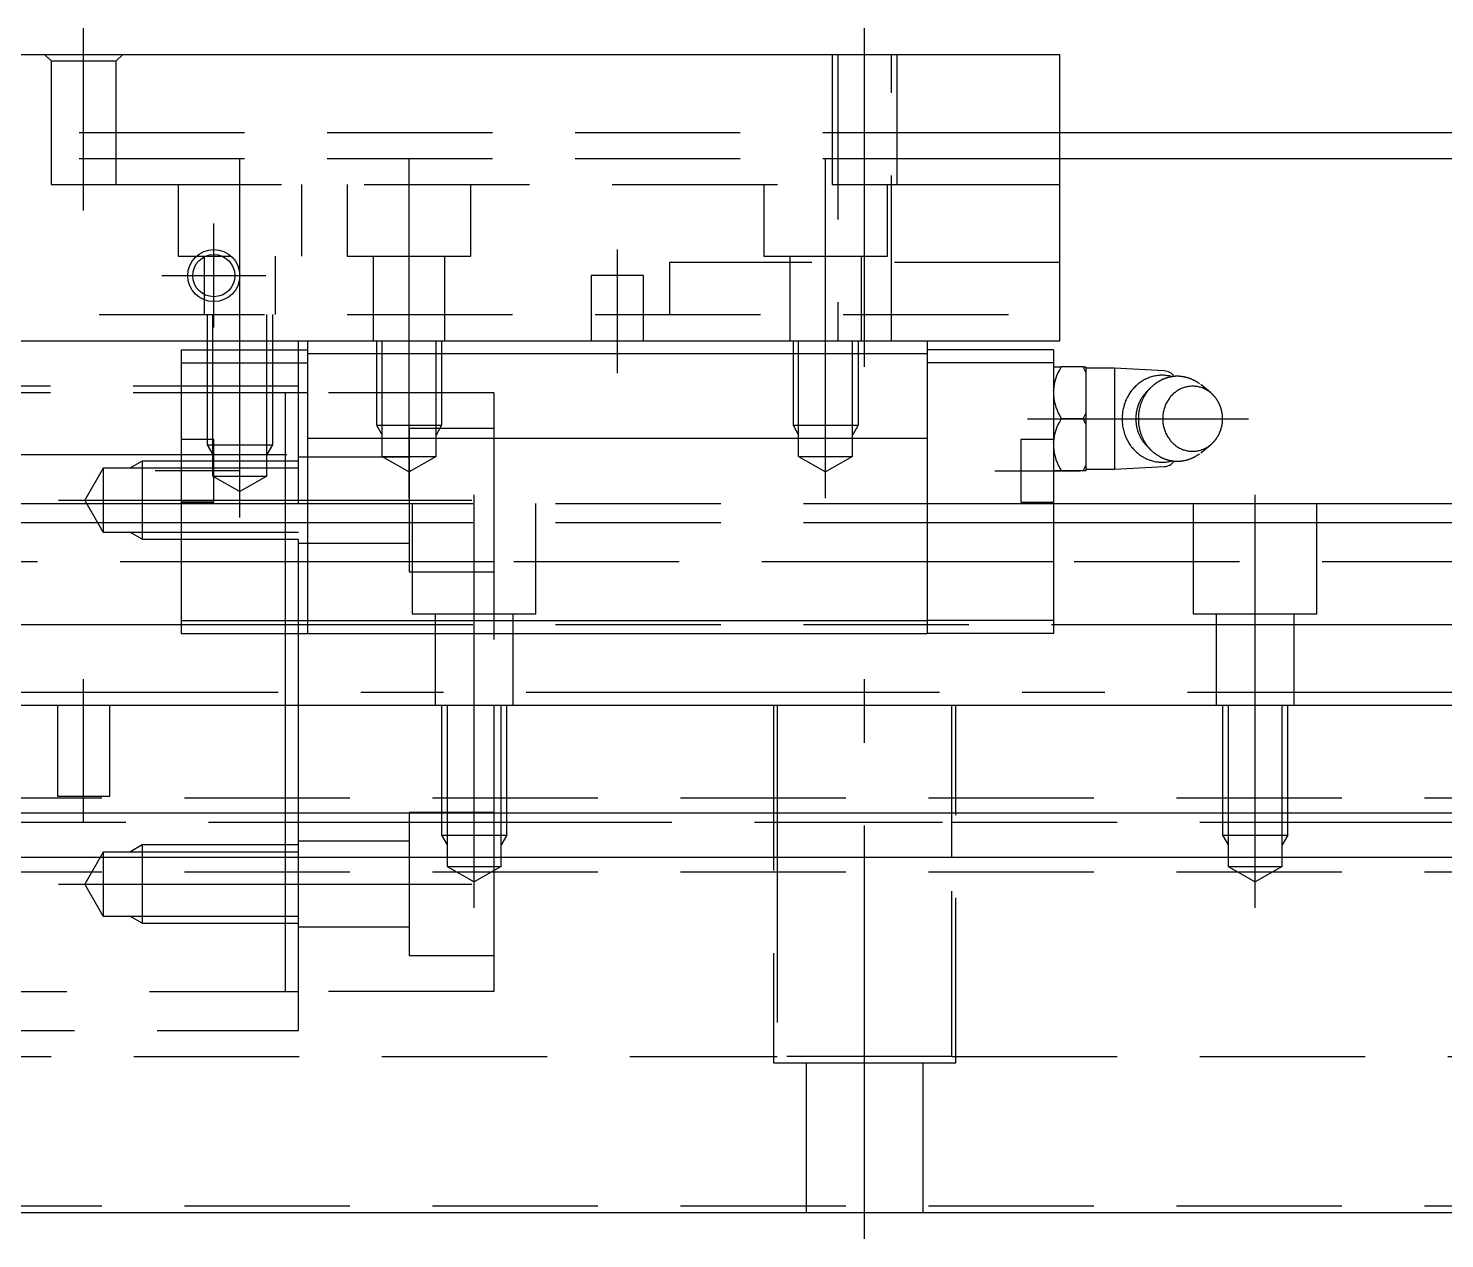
# Model space of a CAD drawing. Extents: x -94 to 687, y -24 to 362.
# Drawn here: x 225.8 to 334.6, y -2 to 91 of the extents above; entities that cross this region are included whole.
import ezdxf

# ---------------------------------------------------------------- set-up
doc = ezdxf.new("R2010")
doc.units = 0
doc.linetypes.add('CENTER', pattern=[50.8, 31.75, -6.35, 6.35, -6.35])
doc.linetypes.add('DASHED', pattern=[19.05, 12.7, -6.35])
doc.layers.get('0').update_dxf_attribs({"linetype": 'CONTINUOUS'})
doc.layers.add('CENTER', color=1, linetype='CENTER')

msp = doc.modelspace()

# ---------------------------------------------------------------- linework, layer by layer
at = {"color": 7, "linetype": 'CONTINUOUS'}
for p, q in [((155, 89), (305, 89)), ((305, 67), (305, 89)), ((305, 83), (474, 83)), ((305, 81), (466, 81)), ((155, 67), (305, 67)), ((246.5, 66.3), (246.5, 67)), ((247.2, 67), (247.2, 66.01)), ((294.8, 67), (294.8, 66.01)), ((237.5, 66.3), (247.2, 66.3)), ((237.5, 66.3), (237.5, 65.31)), ((237.5, 65.31), (247.2, 65.31)), ((237.5, 65.31), (237.5, 45.5)), ((247.2, 66.01), (294.8, 66.01)), ((247.2, 66.01), (247.2, 59.5)), ((304.5, 66.3), (294.8, 66.3)), ((294.8, 66.01), (294.8, 59.5)), ((304.5, 65.31), (294.8, 65.31)), ((304.5, 66.3), (304.5, 65.31)), ((304.5, 65.31), (304.5, 65)), ((304.5, 65), (304.5, 57.01)), ((304.5, 65), (305.11, 65)), ((306.79, 65), (305.11, 65)), ((306.79, 65), (307, 65)), ((307, 64.59), (306.79, 65)), ((307, 65), (307, 64.59)), ((309.2, 64.88), (307, 64.88)), ((307, 64.59), (307, 61.4)), ((309.2, 64.88), (309.2, 57.13)), ((313.01, 64.68), (309.2, 64.88)), ((312.02, 63.43), (311.7, 63.11)), ((316.57, 63.01), (315.82, 63.62)), ((306.79, 61), (305.11, 61)), ((306.79, 61), (307, 61.4)), ((307, 60.6), (306.79, 61)), ((307, 61.4), (307, 60.6)), ((307, 60.6), (307, 57.41)), ((247.2, 59.5), (294.8, 59.5)), ((247.2, 59.5), (247.2, 45.5)), ((294.8, 59.5), (294.8, 45.5)), ((311.7, 58.89), (312.02, 58.57)), ((315.82, 58.38), (316.57, 58.99)), ((304.5, 57.01), (304.5, 45.5)), ((305.11, 57.01), (304.5, 57.01)), ((306.79, 57.01), (305.11, 57.01)), ((306.79, 57.01), (307, 57.41)), ((307, 57.01), (306.79, 57.01)), ((307, 57.41), (307, 57.01)), ((307, 57.13), (309.2, 57.13)), ((309.2, 57.13), (313.01, 57.32)), ((222.5, 54.5), (237.5, 54.5)), ((304.5, 54.5), (460, 54.5)), ((222.5, 53.04), (237.5, 53.04)), ((304.5, 53.04), (460, 53.04)), ((222.5, 45.18), (237.5, 45.18)), ((237.5, 45.5), (247.2, 45.5)), ((237.5, 45.5), (237.5, 44.5)), ((247.2, 45.5), (294.8, 45.5)), ((247.2, 45.5), (247.2, 44.5)), ((304.5, 45.5), (294.8, 45.5)), ((294.8, 45.5), (294.8, 44.5)), ((304.5, 45.5), (304.5, 44.5)), ((304.5, 45.18), (460, 45.18)), ((237.5, 44.5), (247.2, 44.5)), ((247.2, 44.5), (294.8, 44.5)), ((304.5, 44.5), (294.8, 44.5)), ((0, 39), (460, 39)), ((460, 30.7), (0, 30.7)), ((460, 27.3), (0, 27.3)), ((0, 0), (460, 0))]:
    msp.add_line(p, q, dxfattribs=at)
at = {"color": 3, "linetype": 'DASHED'}
for p, q in [((227.5, 88.5), (227, 89)), ((227.5, 88.5), (227.5, 79)), ((227.5, 88.5), (232.5, 88.5)), ((232.5, 88.5), (233, 89)), ((232.5, 79), (232.5, 88.5)), ((287.5, 89), (287.5, 79)), ((287.93, 89), (287.93, 67)), ((292.07, 67), (292.07, 89)), ((292.5, 79), (292.5, 89)), ((172.5, 83), (287.5, 83)), ((172.5, 83), (287.5, 83)), ((287.5, 83), (292.5, 83)), ((287.5, 83), (292.5, 83)), ((292.5, 83), (305, 83)), ((292.5, 83), (305, 83)), ((172.5, 81), (287.5, 81)), ((172.5, 81), (287.5, 81)), ((287.5, 81), (292.5, 81)), ((287.5, 81), (292.5, 81)), ((292.5, 81), (305, 81)), ((292.5, 81), (305, 81)), ((172.5, 79), (227.5, 79)), ((227.5, 79), (232.5, 79)), ((232.5, 79), (287.5, 79)), ((237.25, 79), (237.25, 73.5)), ((246.75, 73.5), (246.75, 79)), ((250.25, 79), (250.25, 73.5)), ((259.75, 73.5), (259.75, 79)), ((282.25, 79), (282.25, 73.5)), ((287.5, 79), (292.5, 79)), ((291.75, 73.5), (291.75, 79)), ((292.5, 79), (305, 79)), ((237.25, 73.5), (241.25, 73.5)), ((239.25, 73.5), (239.25, 69)), ((244.75, 69), (244.75, 73.5)), ((250.25, 73.5), (259.75, 73.5)), ((252.25, 73.5), (252.25, 67)), ((257.75, 67), (257.75, 73.5)), ((285, 73), (275, 73)), ((275, 73), (275, 69)), ((282.25, 73.5), (291.75, 73.5)), ((284.25, 73.5), (284.25, 67)), ((305, 73), (285, 73)), ((289.75, 67), (289.75, 73.5)), ((269, 72), (269, 67)), ((271, 72), (269, 72)), ((273, 72), (271, 72)), ((273, 67), (273, 72)), ((155, 69), (305, 69)), ((239.5, 69), (239.5, 59)), ((239.93, 56.6), (239.93, 69)), ((244.07, 56.6), (244.07, 69)), ((244.5, 69), (244.5, 59)), ((252.5, 67), (252.5, 60.5)), ((252.93, 58.1), (252.93, 67)), ((257.07, 58.1), (257.07, 67)), ((257.5, 67), (257.5, 60.5)), ((284.5, 67), (284.5, 60.5)), ((284.93, 58.1), (284.93, 67)), ((289.07, 58.1), (289.07, 67)), ((289.5, 67), (289.5, 60.5)), ((246.5, 54.5), (246.5, 66.3)), ((246.5, 63.5), (178.5, 63.5)), ((246.5, 63), (196.96, 63)), ((245.5, 54.5), (245.5, 63)), ((247.2, 63), (246.5, 63)), ((261.5, 63), (247.2, 63)), ((261.5, 63), (261.5, 59.5)), ((252.5, 60.5), (257.5, 60.5)), ((252.5, 60.5), (252.93, 59.75)), ((261.5, 60.25), (255, 60.25)), ((255, 60.25), (255, 49.25)), ((257.5, 60.5), (257.07, 59.75)), ((284.5, 60.5), (289.5, 60.5)), ((284.5, 60.5), (284.93, 59.75)), ((289.5, 60.5), (289.07, 59.75)), ((240, 59.4), (237.5, 59.4)), ((239.5, 59), (244.5, 59)), ((239.5, 59), (239.93, 58.25)), ((240, 57), (240, 59.4)), ((244.5, 59), (244.07, 58.25)), ((261.5, 59.5), (261.5, 56.73)), ((302, 59.4), (302, 54.6)), ((304.5, 59.4), (302, 59.4)), ((234.5, 57.75), (233.56, 57.21)), ((234.5, 57.75), (234.5, 51.75)), ((246.5, 57.75), (234.5, 57.75)), ((255, 58.05), (246.5, 58.05)), ((252.93, 58.1), (257.07, 58.1)), ((252.93, 58.1), (255, 56.91)), ((257.07, 58.1), (255, 56.91)), ((284.93, 58.1), (289.07, 58.1)), ((284.93, 58.1), (287, 56.91)), ((289.07, 58.1), (287, 56.91)), ((231.5, 57.21), (230.08, 54.75)), ((231.5, 57.21), (231.5, 52.29)), ((234.5, 57.21), (231.5, 57.21)), ((246.5, 57.21), (234.5, 57.21)), ((239.93, 56.6), (244.07, 56.6)), ((239.93, 56.6), (242, 55.41)), ((240, 54.6), (240, 57)), ((244.07, 56.6), (242, 55.41)), ((261.5, 56.73), (261.5, 39)), ((231.5, 52.29), (230.08, 54.75)), ((240, 54.6), (237.5, 54.6)), ((237.5, 54.6), (240, 54.6)), ((237.5, 54.5), (247.2, 54.5)), ((245.5, 51.75), (245.5, 54.5)), ((245.5, 51.75), (245.5, 54.5)), ((246.5, 39), (246.5, 54.5)), ((246.5, 39), (246.5, 54.5)), ((247.2, 54.5), (294.8, 54.5)), ((255.25, 54.5), (255.25, 46)), ((264.75, 46), (264.75, 54.5)), ((294.8, 54.5), (304.5, 54.5)), ((302, 54.6), (304.5, 54.6)), ((315.25, 54.5), (315.25, 46)), ((324.75, 46), (324.75, 54.5)), ((231.5, 52.29), (234.5, 52.29)), ((234.5, 51.75), (233.56, 52.29)), ((234.5, 52.29), (246.5, 52.29)), ((237.5, 53.04), (247.2, 53.04)), ((247.2, 53.04), (294.8, 53.04)), ((294.8, 53.04), (304.5, 53.04)), ((234.5, 51.75), (246.5, 51.75)), ((234.5, 51.75), (246.5, 51.75)), ((245.5, 39), (245.5, 51.75)), ((245.5, 39), (245.5, 51.75)), ((246.5, 51.45), (255, 51.45)), ((246.5, 51.45), (255, 51.45)), ((245.5, 50), (201.5, 50)), ((246.5, 50), (245.5, 50)), ((247.2, 50), (246.5, 50)), ((256.5, 50), (247.2, 50)), ((255, 49.25), (261.5, 49.25)), ((261.5, 50), (256.5, 50)), ((294.8, 50), (261.5, 50)), ((304.5, 50), (294.8, 50)), ((395, 50), (304.5, 50)), ((255.25, 46), (260, 46)), ((257, 46), (257, 39)), ((260, 46), (263, 46)), ((260, 46), (264.75, 46)), ((263, 39), (263, 46)), ((315.25, 46), (320, 46)), ((317, 46), (317, 39)), ((320, 46), (324.75, 46)), ((323, 39), (323, 46)), ((237.5, 45.18), (247.2, 45.18)), ((247.2, 45.18), (304.5, 45.18)), ((228, 39), (228, 32)), ((232, 32), (232, 39)), ((245.5, 30.7), (245.5, 39)), ((246.5, 30.7), (246.5, 39)), ((257.5, 39), (257.5, 32.7)), ((257.93, 39), (257.93, 29)), ((261.5, 39), (261.5, 30.7)), ((262.07, 29), (262.07, 39)), ((262.5, 29.3), (262.5, 39)), ((283, 39), (283, 11.5)), ((283.29, 39), (283.29, 30.7)), ((296.71, 30.7), (296.71, 39)), ((297, 11.5), (297, 39)), ((317.5, 39), (317.5, 32.7)), ((317.93, 39), (317.93, 29)), ((322.07, 29), (322.07, 39)), ((322.5, 29.3), (322.5, 39)), ((257.5, 32.7), (257.5, 29)), ((317.5, 32.7), (317.5, 29)), ((460, 31.85), (0, 31.85)), ((228, 32), (232, 32)), ((245.5, 28.25), (245.5, 30.7)), ((246.5, 27.3), (246.5, 30.7)), ((261.5, 30.75), (255, 30.75)), ((261.5, 30.75), (255, 30.75)), ((255, 30.75), (255, 19.75)), ((261.5, 30.7), (261.5, 29)), ((283.29, 30.7), (283.29, 27.3)), ((296.71, 27.3), (296.71, 30.7)), ((201.5, 30), (245.5, 30)), ((245.5, 30), (246.5, 30)), ((246.5, 30), (256.5, 30)), ((256.5, 30), (257.5, 30)), ((257.5, 30), (261.5, 30)), ((261.5, 30), (262.5, 30)), ((262.5, 30), (283.29, 30)), ((283.29, 30), (296.71, 30)), ((296.71, 30), (317.5, 30)), ((317.5, 30), (322.5, 30)), ((322.5, 30), (377.5, 30)), ((255, 28.55), (246.5, 28.55)), ((257.5, 29), (262.5, 29)), ((257.5, 29), (257.93, 28.25)), ((257.93, 29), (257.93, 26.6)), ((261.5, 29), (261.5, 27.3)), ((262.07, 26.6), (262.07, 29)), ((262.5, 29), (262.07, 28.25)), ((262.5, 29), (262.5, 29.3)), ((317.5, 29), (317.93, 28.25)), ((317.5, 29), (322.5, 29)), ((317.93, 29), (317.93, 26.6)), ((322.5, 29), (322.07, 28.25)), ((322.07, 26.6), (322.07, 29)), ((322.5, 29), (322.5, 29.3)), ((231.5, 27.71), (230.08, 25.25)), ((231.5, 27.71), (231.5, 22.79)), ((234.5, 27.71), (231.5, 27.71)), ((234.5, 28.25), (233.56, 27.71)), ((234.5, 28.25), (234.5, 22.25)), ((246.5, 28.25), (234.5, 28.25)), ((246.5, 27.71), (234.5, 27.71)), ((245.5, 27.3), (245.5, 28.25)), ((245.5, 22.25), (245.5, 27.3)), ((246.5, 19), (246.5, 27.3)), ((261.5, 27.3), (261.5, 23.27)), ((283.29, 27.3), (283.29, 12)), ((296.71, 12), (296.71, 27.3)), ((460, 26.15), (0, 26.15)), ((257.93, 26.6), (260, 25.41)), ((257.93, 26.6), (262.07, 26.6)), ((262.07, 26.6), (260, 25.41)), ((317.93, 26.6), (320, 25.41)), ((317.93, 26.6), (322.07, 26.6)), ((322.07, 26.6), (320, 25.41)), ((231.5, 22.79), (230.08, 25.25)), ((261.5, 23.27), (261.5, 17)), ((231.5, 22.79), (234.5, 22.79)), ((234.5, 22.25), (233.56, 22.79)), ((234.5, 22.79), (246.5, 22.79)), ((234.5, 22.25), (246.5, 22.25)), ((234.5, 22.25), (246.5, 22.25)), ((245.5, 17), (245.5, 22.25)), ((246.5, 21.95), (255, 21.95)), ((255, 19.75), (261.5, 19.75)), ((246.5, 14), (246.5, 19)), ((196.96, 17), (246.5, 17)), ((261.5, 17), (246.5, 17)), ((178.5, 14), (246.5, 14)), ((176.71, 12), (283.29, 12)), ((296.71, 12), (283.29, 12)), ((296.71, 12), (403.29, 12)), ((283, 11.5), (290, 11.5)), ((285.5, 11.5), (285.5, 0)), ((290, 11.5), (297, 11.5)), ((294.5, 0), (294.5, 11.5)), ((460, 0.5), (3.5, 0.5))]:
    msp.add_line(p, q, dxfattribs=at)
at = {"color": 7, "linetype": 'CONTINUOUS'}
for points in [[(313.57, 64.25, 0), (313.49, 64.27, 0), (313.4, 64.29, 0), (313.32, 64.3, 0), (313.23, 64.31, 0), (313.14, 64.33, 0), (313.06, 64.33, 0), (312.97, 64.34, 0), (312.88, 64.34, 0), (312.8, 64.34, 0), (312.71, 64.34, 0), (312.62, 64.33, 0), (312.54, 64.32, 0), (312.45, 64.31, 0), (312.37, 64.3, 0), (312.28, 64.28, 0), (312.2, 64.26, 0), (312.11, 64.24, 0), (312.03, 64.22, 0), (311.94, 64.19, 0), (311.86, 64.16, 0), (311.78, 64.13, 0), (311.7, 64.1, 0), (311.62, 64.06, 0), (311.54, 64.02, 0), (311.46, 63.98, 0), (311.39, 63.93, 0), (311.31, 63.89, 0), (311.24, 63.84, 0), (311.16, 63.79, 0), (311.09, 63.74, 0), (311.02, 63.68, 0), (310.95, 63.62, 0), (310.88, 63.56, 0), (310.82, 63.5, 0), (310.75, 63.44, 0), (310.69, 63.37, 0), (310.63, 63.31, 0), (310.57, 63.24, 0), (310.51, 63.17, 0), (310.46, 63.09, 0), (310.4, 63.02, 0), (310.35, 62.94, 0), (310.3, 62.87, 0), (310.26, 62.79, 0), (310.21, 62.71, 0), (310.17, 62.63, 0), (310.13, 62.54, 0), (310.09, 62.46, 0), (310.05, 62.37, 0), (310.02, 62.29, 0), (309.99, 62.2, 0), (309.95, 62.11, 0), (309.93, 62.02, 0), (309.9, 61.93, 0), (309.88, 61.84, 0), (309.86, 61.75, 0), (309.84, 61.66, 0), (309.82, 61.56, 0), (309.81, 61.47, 0), (309.8, 61.38, 0), (309.79, 61.28, 0), (309.79, 61.19, 0), (309.78, 61.09, 0), (309.78, 61, 0), (309.78, 60.91, 0), (309.79, 60.81, 0), (309.79, 60.72, 0), (309.8, 60.62, 0), (309.81, 60.53, 0), (309.82, 60.44, 0), (309.84, 60.34, 0), (309.86, 60.25, 0), (309.88, 60.16, 0), (309.9, 60.07, 0), (309.93, 59.98, 0), (309.95, 59.89, 0), (309.99, 59.8, 0), (310.02, 59.71, 0), (310.05, 59.63, 0), (310.09, 59.54, 0), (310.13, 59.46, 0), (310.17, 59.37, 0), (310.21, 59.29, 0), (310.26, 59.21, 0), (310.3, 59.13, 0), (310.35, 59.06, 0), (310.4, 58.98, 0), (310.46, 58.91, 0), (310.51, 58.83, 0), (310.57, 58.76, 0), (310.63, 58.69, 0), (310.69, 58.63, 0), (310.75, 58.56, 0), (310.82, 58.5, 0), (310.88, 58.44, 0), (310.95, 58.38, 0), (311.02, 58.32, 0), (311.09, 58.26, 0), (311.16, 58.21, 0), (311.24, 58.16, 0), (311.31, 58.11, 0), (311.39, 58.07, 0), (311.46, 58.02, 0), (311.54, 57.98, 0), (311.62, 57.94, 0), (311.7, 57.9, 0), (311.78, 57.87, 0), (311.86, 57.84, 0), (311.94, 57.81, 0), (312.03, 57.78, 0), (312.11, 57.76, 0), (312.2, 57.74, 0), (312.28, 57.72, 0), (312.37, 57.7, 0), (312.45, 57.69, 0), (312.54, 57.68, 0), (312.62, 57.67, 0), (312.71, 57.66, 0), (312.8, 57.66, 0), (312.88, 57.66, 0), (312.97, 57.66, 0), (313.06, 57.67, 0), (313.14, 57.67, 0), (313.23, 57.69, 0), (313.32, 57.7, 0), (313.4, 57.71, 0), (313.49, 57.73, 0), (313.57, 57.75, 0)], [(315.72, 63.69, 0), (315.7, 63.71, 0), (315.67, 63.73, 0), (315.65, 63.74, 0), (315.62, 63.76, 0), (315.6, 63.78, 0), (315.57, 63.8, 0), (315.54, 63.81, 0), (315.52, 63.83, 0), (315.49, 63.85, 0), (315.46, 63.86, 0), (315.44, 63.88, 0), (315.41, 63.89, 0), (315.38, 63.91, 0), (315.36, 63.92, 0), (315.33, 63.94, 0), (315.3, 63.95, 0), (315.27, 63.96, 0), (315.25, 63.98, 0), (315.22, 63.99, 0), (315.19, 64, 0), (315.16, 64.02, 0), (315.14, 64.03, 0), (315.11, 64.04, 0), (315.08, 64.05, 0), (315.05, 64.06, 0), (315.02, 64.08, 0), (314.99, 64.09, 0), (314.96, 64.1, 0), (314.94, 64.11, 0), (314.91, 64.12, 0), (314.88, 64.13, 0), (314.85, 64.14, 0), (314.82, 64.14, 0), (314.79, 64.15, 0), (314.76, 64.16, 0), (314.73, 64.17, 0), (314.7, 64.18, 0), (314.67, 64.18, 0), (314.64, 64.19, 0), (314.61, 64.2, 0), (314.58, 64.2, 0), (314.56, 64.21, 0), (314.52, 64.21, 0), (314.5, 64.22, 0), (314.46, 64.22, 0), (314.44, 64.23, 0), (314.4, 64.23, 0), (314.38, 64.24, 0), (314.35, 64.24, 0), (314.31, 64.24, 0), (314.29, 64.25, 0), (314.25, 64.25, 0), (314.23, 64.25, 0), (314.19, 64.25, 0), (314.16, 64.26, 0), (314.13, 64.26, 0), (314.1, 64.26, 0), (314.07, 64.26, 0), (314.04, 64.26, 0), (314.01, 64.26, 0), (313.98, 64.26, 0), (313.95, 64.26, 0), (313.92, 64.26, 0), (313.89, 64.26, 0), (313.86, 64.26, 0), (313.83, 64.25, 0), (313.8, 64.25, 0), (313.77, 64.25, 0), (313.74, 64.25, 0), (313.71, 64.24, 0), (313.68, 64.24, 0), (313.65, 64.23, 0), (313.62, 64.23, 0), (313.59, 64.23, 0), (313.56, 64.22, 0), (313.53, 64.22, 0), (313.5, 64.21, 0), (313.47, 64.2, 0), (313.44, 64.2, 0), (313.41, 64.19, 0), (313.38, 64.18, 0), (313.35, 64.18, 0), (313.32, 64.17, 0), (313.3, 64.16, 0), (313.26, 64.15, 0), (313.24, 64.14, 0), (313.21, 64.14, 0), (313.18, 64.13, 0), (313.15, 64.12, 0), (313.12, 64.11, 0), (313.09, 64.1, 0), (313.06, 64.09, 0), (313.03, 64.08, 0), (313.01, 64.07, 0), (312.98, 64.05, 0), (312.95, 64.04, 0), (312.92, 64.03, 0), (312.89, 64.02, 0), (312.87, 64.01, 0), (312.84, 63.99, 0), (312.81, 63.98, 0), (312.78, 63.97, 0), (312.75, 63.95, 0), (312.73, 63.94, 0), (312.7, 63.92, 0), (312.67, 63.91, 0), (312.65, 63.89, 0), (312.62, 63.88, 0), (312.59, 63.86, 0), (312.57, 63.85, 0), (312.54, 63.83, 0), (312.51, 63.81, 0), (312.49, 63.8, 0), (312.46, 63.78, 0), (312.44, 63.76, 0), (312.41, 63.75, 0), (312.38, 63.73, 0), (312.36, 63.71, 0), (312.33, 63.69, 0), (312.31, 63.67, 0), (312.29, 63.65, 0), (312.26, 63.64, 0), (312.24, 63.62, 0), (312.21, 63.6, 0), (312.19, 63.58, 0), (312.16, 63.56, 0), (312.14, 63.54, 0), (312.12, 63.51, 0)], [(311.78, 63.19, 0), (311.75, 63.16, 0), (311.73, 63.14, 0), (311.7, 63.11, 0), (311.67, 63.08, 0), (311.64, 63.06, 0), (311.62, 63.03, 0), (311.59, 63, 0), (311.57, 62.98, 0), (311.54, 62.95, 0), (311.52, 62.92, 0), (311.5, 62.89, 0), (311.47, 62.86, 0), (311.45, 62.83, 0), (311.43, 62.8, 0), (311.4, 62.77, 0), (311.38, 62.74, 0), (311.36, 62.71, 0), (311.34, 62.68, 0), (311.32, 62.65, 0), (311.3, 62.61, 0), (311.27, 62.58, 0), (311.25, 62.55, 0), (311.24, 62.52, 0), (311.22, 62.48, 0), (311.2, 62.45, 0), (311.18, 62.42, 0), (311.16, 62.38, 0), (311.14, 62.35, 0), (311.13, 62.31, 0), (311.11, 62.28, 0), (311.1, 62.24, 0), (311.08, 62.21, 0), (311.06, 62.17, 0), (311.05, 62.14, 0), (311.04, 62.1, 0), (311.02, 62.07, 0), (311.01, 62.03, 0), (311, 61.99, 0), (310.98, 61.96, 0), (310.97, 61.92, 0), (310.96, 61.88, 0), (310.95, 61.85, 0), (310.94, 61.81, 0), (310.93, 61.77, 0), (310.92, 61.73, 0), (310.91, 61.7, 0), (310.9, 61.66, 0), (310.89, 61.62, 0), (310.89, 61.58, 0), (310.88, 61.54, 0), (310.87, 61.5, 0), (310.87, 61.47, 0), (310.86, 61.43, 0), (310.86, 61.39, 0), (310.85, 61.35, 0), (310.85, 61.31, 0), (310.84, 61.27, 0), (310.84, 61.23, 0), (310.84, 61.2, 0), (310.83, 61.16, 0), (310.83, 61.12, 0), (310.83, 61.08, 0), (310.83, 61.04, 0), (310.83, 61, 0), (310.83, 60.96, 0), (310.83, 60.92, 0), (310.83, 60.88, 0), (310.83, 60.84, 0), (310.84, 60.8, 0), (310.84, 60.77, 0), (310.84, 60.73, 0), (310.85, 60.69, 0), (310.85, 60.65, 0), (310.86, 60.61, 0), (310.86, 60.57, 0), (310.87, 60.53, 0), (310.87, 60.5, 0), (310.88, 60.46, 0), (310.89, 60.42, 0), (310.89, 60.38, 0), (310.9, 60.34, 0), (310.91, 60.3, 0), (310.92, 60.27, 0), (310.93, 60.23, 0), (310.94, 60.19, 0), (310.95, 60.15, 0), (310.96, 60.12, 0), (310.97, 60.08, 0), (310.98, 60.04, 0), (311, 60.01, 0), (311.01, 59.97, 0), (311.02, 59.93, 0), (311.04, 59.9, 0), (311.05, 59.86, 0), (311.06, 59.83, 0), (311.08, 59.79, 0), (311.1, 59.76, 0), (311.11, 59.72, 0), (311.13, 59.69, 0), (311.14, 59.65, 0), (311.16, 59.62, 0), (311.18, 59.58, 0), (311.2, 59.55, 0), (311.22, 59.52, 0), (311.24, 59.48, 0), (311.25, 59.45, 0), (311.27, 59.42, 0), (311.3, 59.39, 0), (311.32, 59.35, 0), (311.34, 59.32, 0), (311.36, 59.29, 0), (311.38, 59.26, 0), (311.4, 59.23, 0), (311.43, 59.2, 0), (311.45, 59.17, 0), (311.47, 59.14, 0), (311.5, 59.11, 0), (311.52, 59.08, 0), (311.54, 59.05, 0), (311.57, 59.02, 0), (311.59, 59, 0), (311.62, 58.97, 0), (311.64, 58.94, 0), (311.67, 58.92, 0), (311.7, 58.89, 0), (311.73, 58.86, 0), (311.75, 58.84, 0), (311.78, 58.81, 0)], [(312.12, 63.51, 0), (312.08, 63.49, 0), (312.05, 63.46, 0), (312.02, 63.43, 0), (311.99, 63.4, 0), (311.96, 63.37, 0), (311.93, 63.33, 0), (311.9, 63.3, 0), (311.87, 63.27, 0), (311.85, 63.24, 0), (311.82, 63.21, 0), (311.79, 63.17, 0), (311.76, 63.14, 0), (311.74, 63.11, 0), (311.71, 63.07, 0), (311.68, 63.04, 0), (311.66, 63, 0), (311.63, 62.96, 0), (311.61, 62.93, 0), (311.58, 62.89, 0), (311.56, 62.86, 0), (311.54, 62.82, 0), (311.51, 62.78, 0), (311.49, 62.74, 0), (311.47, 62.71, 0), (311.45, 62.67, 0), (311.43, 62.63, 0), (311.41, 62.59, 0), (311.39, 62.55, 0), (311.37, 62.51, 0), (311.35, 62.47, 0), (311.33, 62.43, 0), (311.31, 62.39, 0), (311.3, 62.35, 0), (311.28, 62.31, 0), (311.26, 62.27, 0), (311.25, 62.23, 0), (311.23, 62.18, 0), (311.22, 62.14, 0), (311.2, 62.1, 0), (311.19, 62.06, 0), (311.18, 62.01, 0), (311.16, 61.97, 0), (311.15, 61.93, 0), (311.14, 61.89, 0), (311.13, 61.84, 0), (311.12, 61.8, 0), (311.11, 61.76, 0), (311.1, 61.71, 0), (311.09, 61.67, 0), (311.08, 61.62, 0), (311.07, 61.58, 0), (311.07, 61.54, 0), (311.06, 61.49, 0), (311.05, 61.45, 0), (311.05, 61.4, 0), (311.04, 61.36, 0), (311.04, 61.31, 0), (311.04, 61.27, 0), (311.03, 61.22, 0), (311.03, 61.18, 0), (311.03, 61.13, 0), (311.03, 61.09, 0), (311.03, 61.04, 0), (311.03, 61, 0), (311.03, 60.96, 0), (311.03, 60.91, 0), (311.03, 60.87, 0), (311.03, 60.82, 0), (311.03, 60.78, 0), (311.04, 60.73, 0), (311.04, 60.69, 0), (311.04, 60.64, 0), (311.05, 60.6, 0), (311.05, 60.55, 0), (311.06, 60.51, 0), (311.07, 60.46, 0), (311.07, 60.42, 0), (311.08, 60.38, 0), (311.09, 60.33, 0), (311.1, 60.29, 0), (311.11, 60.24, 0), (311.12, 60.2, 0), (311.13, 60.16, 0), (311.14, 60.11, 0), (311.15, 60.07, 0), (311.16, 60.03, 0), (311.18, 59.99, 0), (311.19, 59.94, 0), (311.2, 59.9, 0), (311.22, 59.86, 0), (311.23, 59.82, 0), (311.25, 59.77, 0), (311.26, 59.73, 0), (311.28, 59.69, 0), (311.3, 59.65, 0), (311.31, 59.61, 0), (311.33, 59.57, 0), (311.35, 59.53, 0), (311.37, 59.49, 0), (311.39, 59.45, 0), (311.41, 59.41, 0), (311.43, 59.37, 0), (311.45, 59.33, 0), (311.47, 59.29, 0), (311.49, 59.26, 0), (311.51, 59.22, 0), (311.54, 59.18, 0), (311.56, 59.14, 0), (311.58, 59.11, 0), (311.61, 59.07, 0), (311.63, 59.04, 0), (311.66, 59, 0), (311.68, 58.96, 0), (311.71, 58.93, 0), (311.74, 58.89, 0), (311.76, 58.86, 0), (311.79, 58.83, 0), (311.82, 58.79, 0), (311.85, 58.76, 0), (311.87, 58.73, 0), (311.9, 58.7, 0), (311.93, 58.67, 0), (311.96, 58.63, 0), (311.99, 58.6, 0), (312.02, 58.57, 0), (312.05, 58.54, 0), (312.08, 58.51, 0), (312.12, 58.49, 0)], [(316.5, 63.06, 0), (316.43, 63.11, 0), (316.37, 63.15, 0), (316.3, 63.2, 0), (316.23, 63.23, 0), (316.16, 63.27, 0), (316.09, 63.31, 0), (316.02, 63.34, 0), (315.94, 63.37, 0), (315.87, 63.39, 0), (315.79, 63.42, 0), (315.72, 63.44, 0), (315.64, 63.45, 0), (315.56, 63.47, 0), (315.49, 63.48, 0), (315.41, 63.49, 0), (315.33, 63.5, 0), (315.25, 63.5, 0), (315.18, 63.5, 0), (315.1, 63.5, 0), (315.02, 63.49, 0), (314.94, 63.48, 0), (314.86, 63.47, 0), (314.79, 63.46, 0), (314.71, 63.44, 0), (314.63, 63.42, 0), (314.56, 63.4, 0), (314.48, 63.38, 0), (314.41, 63.35, 0), (314.34, 63.32, 0), (314.27, 63.29, 0), (314.19, 63.25, 0), (314.12, 63.21, 0), (314.06, 63.17, 0), (313.99, 63.13, 0), (313.92, 63.08, 0), (313.86, 63.03, 0), (313.8, 62.98, 0), (313.74, 62.93, 0), (313.68, 62.88, 0), (313.62, 62.82, 0), (313.56, 62.76, 0), (313.51, 62.7, 0), (313.46, 62.63, 0), (313.41, 62.57, 0), (313.36, 62.5, 0), (313.31, 62.43, 0), (313.27, 62.36, 0), (313.23, 62.29, 0), (313.19, 62.22, 0), (313.15, 62.14, 0), (313.12, 62.07, 0), (313.09, 61.99, 0), (313.06, 61.91, 0), (313.03, 61.83, 0), (313, 61.75, 0), (312.98, 61.67, 0), (312.96, 61.59, 0), (312.94, 61.51, 0), (312.93, 61.42, 0), (312.92, 61.34, 0), (312.91, 61.25, 0), (312.9, 61.17, 0), (312.9, 61.08, 0), (312.9, 61, 0), (312.9, 60.92, 0), (312.9, 60.83, 0), (312.91, 60.75, 0), (312.92, 60.66, 0), (312.93, 60.58, 0), (312.94, 60.49, 0), (312.96, 60.41, 0), (312.98, 60.33, 0), (313, 60.25, 0), (313.03, 60.17, 0), (313.06, 60.09, 0), (313.09, 60.01, 0), (313.12, 59.93, 0), (313.15, 59.86, 0), (313.19, 59.78, 0), (313.23, 59.71, 0), (313.27, 59.64, 0), (313.31, 59.57, 0), (313.36, 59.5, 0), (313.41, 59.43, 0), (313.46, 59.37, 0), (313.51, 59.3, 0), (313.56, 59.24, 0), (313.62, 59.18, 0), (313.68, 59.12, 0), (313.74, 59.07, 0), (313.8, 59.02, 0), (313.86, 58.97, 0), (313.92, 58.92, 0), (313.99, 58.87, 0), (314.06, 58.83, 0), (314.12, 58.79, 0), (314.19, 58.75, 0), (314.27, 58.71, 0), (314.34, 58.68, 0), (314.41, 58.65, 0), (314.48, 58.62, 0), (314.56, 58.6, 0), (314.63, 58.58, 0), (314.71, 58.56, 0), (314.79, 58.54, 0), (314.86, 58.53, 0), (314.94, 58.52, 0), (315.02, 58.51, 0), (315.1, 58.5, 0), (315.18, 58.5, 0), (315.25, 58.5, 0), (315.33, 58.5, 0), (315.41, 58.51, 0), (315.49, 58.52, 0), (315.56, 58.53, 0), (315.64, 58.55, 0), (315.72, 58.56, 0), (315.79, 58.58, 0), (315.87, 58.61, 0), (315.94, 58.63, 0), (316.02, 58.66, 0), (316.09, 58.69, 0), (316.16, 58.73, 0), (316.23, 58.77, 0), (316.3, 58.8, 0), (316.37, 58.85, 0), (316.43, 58.89, 0), (316.5, 58.94, 0)], [(317.5, 61, 0), (317.5, 61.02, 0), (317.5, 61.04, 0), (317.5, 61.06, 0), (317.5, 61.08, 0), (317.5, 61.09, 0), (317.5, 61.11, 0), (317.5, 61.13, 0), (317.5, 61.15, 0), (317.5, 61.17, 0), (317.49, 61.19, 0), (317.49, 61.21, 0), (317.49, 61.23, 0), (317.49, 61.25, 0), (317.49, 61.26, 0), (317.49, 61.28, 0), (317.48, 61.3, 0), (317.48, 61.32, 0), (317.48, 61.34, 0), (317.48, 61.36, 0), (317.47, 61.38, 0), (317.47, 61.4, 0), (317.47, 61.41, 0), (317.46, 61.43, 0), (317.46, 61.45, 0), (317.46, 61.47, 0), (317.45, 61.49, 0), (317.45, 61.51, 0), (317.45, 61.53, 0), (317.44, 61.55, 0), (317.44, 61.56, 0), (317.44, 61.58, 0), (317.43, 61.6, 0), (317.43, 61.62, 0), (317.42, 61.64, 0), (317.42, 61.66, 0), (317.42, 61.67, 0), (317.41, 61.69, 0), (317.4, 61.71, 0), (317.4, 61.73, 0), (317.39, 61.75, 0), (317.39, 61.76, 0), (317.38, 61.78, 0), (317.38, 61.8, 0), (317.37, 61.82, 0), (317.37, 61.84, 0), (317.36, 61.85, 0), (317.36, 61.87, 0), (317.35, 61.89, 0), (317.34, 61.91, 0), (317.34, 61.93, 0), (317.33, 61.94, 0), (317.32, 61.96, 0), (317.32, 61.98, 0), (317.31, 62, 0), (317.3, 62.01, 0), (317.3, 62.03, 0), (317.29, 62.05, 0), (317.28, 62.06, 0), (317.27, 62.08, 0), (317.27, 62.1, 0), (317.26, 62.12, 0), (317.25, 62.13, 0), (317.24, 62.15, 0), (317.23, 62.17, 0), (317.23, 62.18, 0), (317.22, 62.2, 0), (317.21, 62.22, 0), (317.2, 62.23, 0), (317.19, 62.25, 0), (317.18, 62.27, 0), (317.18, 62.28, 0), (317.17, 62.3, 0), (317.16, 62.31, 0), (317.15, 62.33, 0), (317.14, 62.35, 0), (317.13, 62.36, 0), (317.12, 62.38, 0), (317.11, 62.39, 0), (317.1, 62.41, 0), (317.09, 62.42, 0), (317.08, 62.44, 0), (317.07, 62.46, 0), (317.06, 62.47, 0), (317.05, 62.49, 0), (317.04, 62.5, 0), (317.03, 62.52, 0), (317.02, 62.53, 0), (317.01, 62.55, 0), (317, 62.56, 0), (316.99, 62.58, 0), (316.97, 62.59, 0), (316.96, 62.61, 0), (316.95, 62.62, 0), (316.94, 62.63, 0), (316.93, 62.65, 0), (316.92, 62.66, 0), (316.9, 62.68, 0), (316.89, 62.69, 0), (316.88, 62.71, 0), (316.87, 62.72, 0), (316.86, 62.73, 0), (316.85, 62.75, 0), (316.83, 62.76, 0), (316.82, 62.77, 0), (316.81, 62.79, 0), (316.8, 62.8, 0), (316.78, 62.81, 0), (316.77, 62.83, 0), (316.76, 62.84, 0), (316.75, 62.85, 0), (316.73, 62.86, 0), (316.72, 62.88, 0), (316.71, 62.89, 0), (316.69, 62.9, 0), (316.68, 62.91, 0), (316.67, 62.93, 0), (316.65, 62.94, 0), (316.64, 62.95, 0), (316.62, 62.96, 0), (316.61, 62.97, 0), (316.6, 62.98, 0), (316.58, 63, 0), (316.57, 63.01, 0), (316.56, 63.02, 0), (316.54, 63.03, 0), (316.53, 63.04, 0), (316.51, 63.05, 0), (316.5, 63.06, 0)], [(316.5, 58.94, 0), (316.51, 58.95, 0), (316.53, 58.96, 0), (316.54, 58.97, 0), (316.56, 58.98, 0), (316.57, 58.99, 0), (316.58, 59, 0), (316.6, 59.02, 0), (316.61, 59.03, 0), (316.62, 59.04, 0), (316.64, 59.05, 0), (316.65, 59.06, 0), (316.67, 59.07, 0), (316.68, 59.09, 0), (316.69, 59.1, 0), (316.71, 59.11, 0), (316.72, 59.12, 0), (316.73, 59.14, 0), (316.75, 59.15, 0), (316.76, 59.16, 0), (316.77, 59.17, 0), (316.78, 59.19, 0), (316.8, 59.2, 0), (316.81, 59.21, 0), (316.82, 59.23, 0), (316.83, 59.24, 0), (316.85, 59.25, 0), (316.86, 59.27, 0), (316.87, 59.28, 0), (316.88, 59.29, 0), (316.89, 59.31, 0), (316.9, 59.32, 0), (316.92, 59.34, 0), (316.93, 59.35, 0), (316.94, 59.37, 0), (316.95, 59.38, 0), (316.96, 59.39, 0), (316.97, 59.41, 0), (316.99, 59.42, 0), (317, 59.44, 0), (317.01, 59.45, 0), (317.02, 59.47, 0), (317.03, 59.48, 0), (317.04, 59.5, 0), (317.05, 59.51, 0), (317.06, 59.53, 0), (317.07, 59.54, 0), (317.08, 59.56, 0), (317.09, 59.58, 0), (317.1, 59.59, 0), (317.11, 59.61, 0), (317.12, 59.62, 0), (317.13, 59.64, 0), (317.14, 59.65, 0), (317.15, 59.67, 0), (317.16, 59.69, 0), (317.17, 59.7, 0), (317.18, 59.72, 0), (317.18, 59.73, 0), (317.19, 59.75, 0), (317.2, 59.77, 0), (317.21, 59.78, 0), (317.22, 59.8, 0), (317.23, 59.82, 0), (317.23, 59.83, 0), (317.24, 59.85, 0), (317.25, 59.87, 0), (317.26, 59.88, 0), (317.27, 59.9, 0), (317.27, 59.92, 0), (317.28, 59.94, 0), (317.29, 59.95, 0), (317.3, 59.97, 0), (317.3, 59.99, 0), (317.31, 60, 0), (317.32, 60.02, 0), (317.32, 60.04, 0), (317.33, 60.06, 0), (317.34, 60.07, 0), (317.34, 60.09, 0), (317.35, 60.11, 0), (317.36, 60.13, 0), (317.36, 60.15, 0), (317.37, 60.16, 0), (317.37, 60.18, 0), (317.38, 60.2, 0), (317.38, 60.22, 0), (317.39, 60.24, 0), (317.39, 60.25, 0), (317.4, 60.27, 0), (317.4, 60.29, 0), (317.41, 60.31, 0), (317.42, 60.33, 0), (317.42, 60.34, 0), (317.42, 60.36, 0), (317.43, 60.38, 0), (317.43, 60.4, 0), (317.44, 60.42, 0), (317.44, 60.44, 0), (317.44, 60.45, 0), (317.45, 60.47, 0), (317.45, 60.49, 0), (317.45, 60.51, 0), (317.46, 60.53, 0), (317.46, 60.55, 0), (317.46, 60.57, 0), (317.47, 60.59, 0), (317.47, 60.6, 0), (317.47, 60.62, 0), (317.48, 60.64, 0), (317.48, 60.66, 0), (317.48, 60.68, 0), (317.48, 60.7, 0), (317.49, 60.72, 0), (317.49, 60.74, 0), (317.49, 60.75, 0), (317.49, 60.77, 0), (317.49, 60.79, 0), (317.49, 60.81, 0), (317.5, 60.83, 0), (317.5, 60.85, 0), (317.5, 60.87, 0), (317.5, 60.89, 0), (317.5, 60.91, 0), (317.5, 60.92, 0), (317.5, 60.94, 0), (317.5, 60.96, 0), (317.5, 60.98, 0), (317.5, 61, 0)], [(312.12, 58.49, 0), (312.14, 58.46, 0), (312.16, 58.44, 0), (312.19, 58.42, 0), (312.21, 58.4, 0), (312.24, 58.38, 0), (312.26, 58.36, 0), (312.29, 58.35, 0), (312.31, 58.33, 0), (312.33, 58.31, 0), (312.36, 58.29, 0), (312.38, 58.27, 0), (312.41, 58.25, 0), (312.44, 58.24, 0), (312.46, 58.22, 0), (312.49, 58.2, 0), (312.51, 58.19, 0), (312.54, 58.17, 0), (312.57, 58.15, 0), (312.59, 58.14, 0), (312.62, 58.12, 0), (312.65, 58.11, 0), (312.67, 58.09, 0), (312.7, 58.08, 0), (312.73, 58.06, 0), (312.75, 58.05, 0), (312.78, 58.03, 0), (312.81, 58.02, 0), (312.84, 58.01, 0), (312.87, 57.99, 0), (312.89, 57.98, 0), (312.92, 57.97, 0), (312.95, 57.96, 0), (312.98, 57.95, 0), (313.01, 57.93, 0), (313.03, 57.92, 0), (313.06, 57.91, 0), (313.09, 57.9, 0), (313.12, 57.89, 0), (313.15, 57.88, 0), (313.18, 57.87, 0), (313.21, 57.86, 0), (313.24, 57.86, 0), (313.26, 57.85, 0), (313.3, 57.84, 0), (313.32, 57.83, 0), (313.35, 57.82, 0), (313.38, 57.82, 0), (313.41, 57.81, 0), (313.44, 57.8, 0), (313.47, 57.8, 0), (313.5, 57.79, 0), (313.53, 57.78, 0), (313.56, 57.78, 0), (313.59, 57.77, 0), (313.62, 57.77, 0), (313.65, 57.77, 0), (313.68, 57.76, 0), (313.71, 57.76, 0), (313.74, 57.75, 0), (313.77, 57.75, 0), (313.8, 57.75, 0), (313.83, 57.75, 0), (313.86, 57.74, 0), (313.89, 57.74, 0), (313.92, 57.74, 0), (313.95, 57.74, 0), (313.98, 57.74, 0), (314.01, 57.74, 0), (314.04, 57.74, 0), (314.07, 57.74, 0), (314.1, 57.74, 0), (314.13, 57.74, 0), (314.16, 57.74, 0), (314.19, 57.75, 0), (314.23, 57.75, 0), (314.25, 57.75, 0), (314.29, 57.75, 0), (314.31, 57.76, 0), (314.35, 57.76, 0), (314.38, 57.76, 0), (314.4, 57.77, 0), (314.44, 57.77, 0), (314.46, 57.77, 0), (314.5, 57.78, 0), (314.52, 57.79, 0), (314.56, 57.79, 0), (314.58, 57.8, 0), (314.61, 57.8, 0), (314.64, 57.81, 0), (314.67, 57.82, 0), (314.7, 57.82, 0), (314.73, 57.83, 0), (314.76, 57.84, 0), (314.79, 57.85, 0), (314.82, 57.86, 0), (314.85, 57.87, 0), (314.88, 57.87, 0), (314.91, 57.88, 0), (314.94, 57.89, 0), (314.96, 57.9, 0), (314.99, 57.91, 0), (315.02, 57.92, 0), (315.05, 57.94, 0), (315.08, 57.95, 0), (315.11, 57.96, 0), (315.14, 57.97, 0), (315.16, 57.98, 0), (315.19, 58, 0), (315.22, 58.01, 0), (315.25, 58.02, 0), (315.27, 58.04, 0), (315.3, 58.05, 0), (315.33, 58.06, 0), (315.36, 58.08, 0), (315.38, 58.09, 0), (315.41, 58.11, 0), (315.44, 58.12, 0), (315.46, 58.14, 0), (315.49, 58.15, 0), (315.52, 58.17, 0), (315.54, 58.19, 0), (315.57, 58.2, 0), (315.6, 58.22, 0), (315.62, 58.24, 0), (315.65, 58.26, 0), (315.67, 58.27, 0), (315.7, 58.29, 0), (315.72, 58.31, 0)]]:
    msp.add_polyline3d(points, dxfattribs=at)
at = {"color": 3, "linetype": 'CONTINUOUS'}
msp.add_circle((240, 72), 2, dxfattribs=at)
at = {"color": 7, "linetype": 'CONTINUOUS'}
msp.add_circle((240, 72), 1.62, dxfattribs=at)
for centre, radius, start, end in [((308.54, 62.83), 4.06, 147.7089, 175.1438), ((312.96, 63.68), 1, 34.8776, 87), ((308.48, 63.15), 3.99, 184.6215, 212.5258), ((308.54, 58.83), 4.06, 147.7089, 175.1438), ((308.48, 59.15), 3.99, 184.6215, 212.5258), ((312.96, 58.32), 1, 273, 325.1224)]:
    msp.add_arc(centre, radius, start, end, dxfattribs=at)
at = {"layer": 'CENTER', "color": 1, "linetype": 'CENTER'}
for p, q in [((230, 77), (230, 91)), ((290, 65), (290, 91)), ((242, 53.41), (242, 81)), ((255, 54.91), (255, 81)), ((287, 54.91), (287, 81)), ((240, 68), (240, 76)), ((271, 74), (271, 64.5)), ((236, 72), (244, 72)), ((302.5, 61), (319.5, 61)), ((213.86, 58.25), (247, 58.25)), ((242, 57), (235.5, 57)), ((240, 57), (237.5, 57)), ((260, 23.41), (260, 57)), ((300, 57), (306.5, 57)), ((320, 23.41), (320, 57)), ((228.08, 54.75), (263.5, 54.75)), ((230, 30), (230, 41)), ((290, -2), (290, 41)), ((10, 40), (520.5, 40)), ((228.08, 25.25), (263.5, 25.25))]:
    msp.add_line(p, q, dxfattribs=at)

doc.saveas('drawing.dxf')
